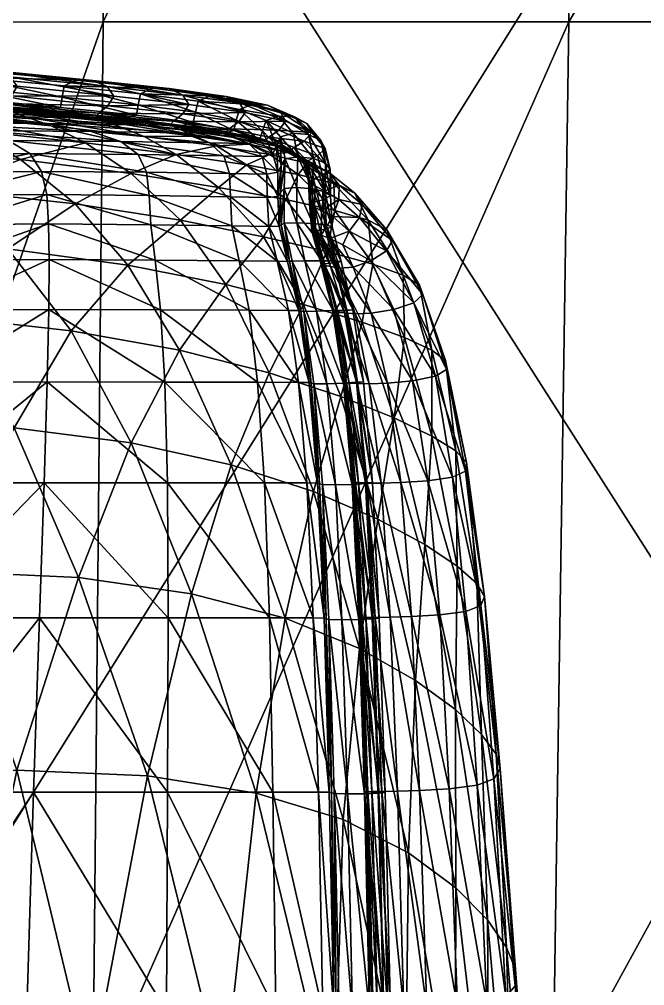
# Model space of a CAD drawing. Header units: centimetres. Extents: x -1057 to 1057, y -470 to 470.
# Drawn here: x -780.1 to -743.1, y 60.5 to 117.8 of the extents above; entities that cross this region are included whole.
import ezdxf

# ---------------------------------------------------------------- set-up
doc = ezdxf.new("R2010")
doc.units = ezdxf.units.CM
doc.layers.add('fabric', color=7, linetype='Continuous', true_color=0xe499b8)
doc.layers.add('wood', color=7, linetype='Continuous', true_color=0xe499b8)

msp = doc.modelspace()

# ---------------------------------------------------------------- meshes
at = {"layer": 'fabric', "color": 154, "true_color": 0x003f9e}
mesh = msp.add_polyface(dxfattribs=at)
corners = [(-868.678, 5.246, -363.356), (-821.645, 5.117, -363.577), (-820.725, -196.616, -363.27), (-867.752, -196.625, -137.747), (-820.725, -196.638, -137.558), (-820.74, 1.584, -137.477), (-827.105, 373.541, -365.015), (-824.376, 213.826, -364.333), (-871.399, 214.328, -364.023), (-820.74, 5.891, -137.477), (-819.302, 217.925, -138.621), (-866.33, 218.283, -138.689), (-818.265, 377.524, -139.548), (-865.271, 378.14, -139.536), (-818.026, 432.256, -140.04), (-689.951, -196.62, -363.333), (-690.869, 4.791, -363.607), (-517.304, -196.62, -363.333), (-518.221, 4.622, -363.46), (-344.658, -196.62, -363.333), (-517.311, 1.584, -137.413), (-689.96, 1.584, -137.413), (-689.951, -196.642, -137.495), (-344.662, 1.584, -137.413), (-517.304, -196.642, -137.495), (-693.604, 212.526, -364.264), (-520.957, 211.853, -363.677), (-696.342, 371.272, -364.795), (-523.699, 370.094, -363.744), (-345.573, 4.966, -363.149), (-348.31, 213.229, -362.434), (-688.529, 216.851, -138.426), (-515.882, 215.969, -137.84), (-514.857, 374.101, -138.154), (-687.5, 375.647, -139.205), (-689.96, 5.891, -137.413), (-517.311, 5.891, -137.413), (-697.242, 429.843, -362.812), (-524.611, 428.52, -361.366), (-524.643, 426.551, -362.649), (-697.276, 427.889, -364.011), (-352.011, 429.287, -360.668), (-697.271, 425.712, -364.691), (-524.634, 424.368, -363.421), (-828.018, 428.292, -365.098), (-828.01, 430.442, -364.618), (-351.056, 372.501, -361.633), (-351.996, 427.115, -361.193), (-687.278, 430.116, -139.514), (-514.64, 428.344, -138.245), (-514.821, 430.543, -138.502)]
mesh.append_faces([[corners[k] for k in face] for face in [(0, 1, 2), (3, 4, 5), (6, 7, 8), (7, 1, 0), (9, 10, 11), (10, 12, 13), (13, 12, 14), (15, 2, 1), (1, 16, 15), (17, 15, 16), (16, 18, 17), (19, 17, 18), (20, 21, 22), (4, 22, 21), (21, 5, 4), (23, 20, 24), (25, 26, 18), (18, 16, 25), (7, 25, 16), (16, 1, 7), (25, 7, 6), (6, 27, 25), (26, 25, 27), (27, 28, 26), (29, 18, 26), (30, 26, 28), (31, 32, 33), (33, 34, 31), (10, 31, 34), (34, 12, 10), (31, 10, 9), (9, 35, 31), (32, 31, 35), (35, 36, 32), (37, 38, 39), (39, 40, 37), (41, 39, 38), (42, 43, 28), (28, 27, 42), (44, 42, 27), (27, 6, 44), (42, 44, 45), (45, 40, 42), (43, 42, 40), (40, 39, 43), (46, 28, 43), (47, 43, 39), (48, 49, 50), (48, 14, 12), (12, 34, 48), (49, 48, 34), (34, 33, 49)]], dxfattribs={"vtx2": -1, "color": 154})
at = {"layer": 'fabric', "color": 172, "true_color": 0x0500bc}
mesh = msp.add_polyface(dxfattribs=at)
corners = [(-712.996, 175.942, 4.444), (-747.433, 175.942, 2.262), (-747.559, 117.622, 4.707), (-713.464, 117.622, 7.315), (-714.496, 53.777, 9.457), (-748.507, 53.777, 6.531), (-749.343, -13.115, 7.549), (-673.943, 53.777, 11.921), (-715.283, -13.114, 10.654), (-775.479, 175.942, 0.036), (-798.042, 175.93, -2.175), (-797.282, 117.607, -0.583), (-775.156, 117.622, 2.045), (-775.78, 53.777, 3.543), (-797.518, 53.757, 0.604), (-798.032, -13.139, 1.267), (-776.489, -13.115, 4.38), (-814.965, 117.561, -3.088), (-814.923, 53.697, -2.177), (-712.996, 175.942, -154.271), (-713.464, 117.623, -157.143), (-747.559, 117.622, -154.535), (-747.433, 175.942, -152.09), (-749.343, -13.115, -157.378), (-748.507, 53.777, -156.359), (-714.496, 53.777, -159.285), (-775.156, 117.623, -151.872), (-775.479, 175.942, -149.863), (-797.282, 117.607, -149.244), (-798.042, 175.93, -147.652), (-775.78, 53.777, -153.371), (-776.489, -13.115, -154.208), (-798.032, -13.139, -151.095), (-797.518, 53.757, -150.432), (-814.965, 117.561, -146.74), (-814.923, 53.698, -147.651)]
mesh.append_faces([[corners[k] for k in face] for face in [(0, 1, 2), (2, 3, 0), (4, 5, 6), (7, 4, 8), (5, 4, 3), (3, 2, 5), (9, 10, 11), (11, 12, 9), (1, 9, 12), (12, 2, 1), (13, 5, 2), (2, 12, 13), (14, 13, 12), (12, 11, 14), (13, 14, 15), (5, 13, 16), (17, 11, 10), (18, 14, 11), (19, 20, 21), (21, 22, 19), (23, 24, 25), (20, 25, 24), (24, 21, 20), (26, 27, 22), (22, 21, 26), (27, 26, 28), (28, 29, 27), (30, 26, 21), (21, 24, 30), (31, 30, 24), (32, 33, 30), (26, 30, 33), (33, 28, 26), (29, 28, 34), (35, 34, 28), (28, 33, 35)]], dxfattribs={"vtx2": -1, "color": 172})
at = {"layer": 'fabric', "color": 84, "true_color": 0x2c8e00}
mesh = msp.add_polyface(dxfattribs=at)
corners = [(-778.239, 111.474, 77.419), (-779.676, 111.98, 77.079), (-786.682, 112.611, 101.865), (-785.157, 112.136, 102.218), (-784.148, 112.906, 75.97), (-783.474, 113.1, 76.123), (-777.69, 112.56, 54.613), (-778.348, 112.367, 54.481), (-786.819, 112.94, 75.226), (-780.942, 112.403, 53.794), (-780.675, 114.364, 76.721), (-780.251, 113.809, 76.873), (-774.527, 113.224, 55.288), (-781.541, 114.726, 76.467), (-774.923, 113.785, 55.138), (-788.726, 115.324, 101.253), (-787.832, 114.974, 101.521), (-787.382, 114.422, 101.677), (-780.589, 113.235, 76.827), (-787.706, 113.842, 101.619), (-788.234, 113.382, 101.498), (-781.124, 112.784, 76.721), (-774.881, 112.658, 55.256), (-783.381, 113.709, 76.081), (-777.589, 113.169, 54.559), (-790.583, 114.282, 100.824), (-790.479, 114.946, 100.795), (-783.267, 114.37, 76.043), (-777.464, 113.826, 54.508), (-780.6, 112.305, 76.859), (-774.076, 111.376, 55.519), (-781.106, 112.496, 76.737), (-774.947, 111.724, 55.307), (-788.199, 113.095, 101.51), (-787.662, 112.916, 101.636), (-772.909, 111.517, 23.703), (-778.481, 111.599, 22.294), (-782.091, 112.03, 35.286), (-789.374, 112.082, 33.155), (-785.546, 111.652, 20.257), (-776.356, 111.948, 36.786), (-786.847, 112.482, 52.186), (-782.529, 114.718, 76.206), (-775.761, 114.158, 54.897), (-776.731, 114.164, 54.654), (-789.734, 115.304, 100.975), (-781.288, 112.596, 76.691), (-788.394, 113.192, 101.463), (-775.423, 111.927, 55.189), (-775.593, 112.032, 55.143)]
mesh.append_faces([[corners[k] for k in face] for face in [(0, 1, 2), (2, 3, 0), (4, 5, 6), (6, 7, 4), (8, 4, 7), (7, 9, 8), (10, 11, 12), (13, 10, 14), (10, 13, 15), (15, 16, 10), (11, 10, 16), (16, 17, 11), (18, 19, 20), (20, 21, 18), (22, 18, 21), (12, 11, 18), (19, 18, 11), (11, 17, 19), (23, 24, 6), (6, 5, 23), (25, 23, 5), (26, 27, 23), (24, 23, 27), (27, 28, 24), (29, 1, 30), (31, 29, 32), (29, 31, 33), (33, 34, 29), (1, 29, 34), (34, 2, 1), (35, 36, 37), (38, 37, 36), (36, 39, 38), (40, 37, 41), (41, 9, 40), (42, 13, 43), (43, 44, 42), (27, 42, 44), (44, 28, 27), (42, 27, 26), (13, 42, 45), (46, 21, 20), (20, 47, 46), (31, 46, 47), (47, 33, 31), (46, 31, 48), (21, 46, 49)]], dxfattribs={"vtx2": -1, "color": 84})
mesh = msp.add_polyface(dxfattribs=at)
corners = [(-773.835, 111.911, 37.423), (-773.189, 112.104, 37.536), (-769.818, 111.67, 24.387), (-770.456, 111.478, 24.298), (-776.356, 111.948, 36.786), (-772.909, 111.517, 23.703), (-780.942, 112.403, 53.794), (-778.348, 112.367, 54.481), (-777.69, 112.56, 54.613), (-771.256, 113.674, 37.748), (-770.445, 113.29, 37.982), (-767.078, 112.817, 24.7), (-775.761, 114.158, 54.897), (-774.923, 113.785, 55.138), (-770.075, 112.727, 38.135), (-774.527, 113.224, 55.288), (-780.675, 114.364, 76.721), (-781.541, 114.726, 76.467), (-781.124, 112.784, 76.721), (-775.424, 112.217, 55.167), (-774.881, 112.658, 55.256), (-780.589, 113.235, 76.827), (-770.445, 112.168, 38.122), (-770.996, 111.736, 38.052), (-767.123, 111.702, 24.903), (-773.079, 112.712, 37.463), (-769.692, 112.276, 24.277), (-777.589, 113.169, 54.559), (-777.464, 113.826, 54.508), (-772.94, 113.365, 37.395), (-769.535, 112.923, 24.167), (-774.076, 111.376, 55.519), (-774.947, 111.724, 55.307), (-780.6, 112.305, 76.859), (-775.423, 111.927, 55.189), (-781.106, 112.496, 76.737), (-782.091, 112.03, 35.286), (-772.21, 113.692, 37.521), (-767.864, 113.208, 24.465), (-768.804, 113.239, 24.259), (-776.731, 114.164, 54.654), (-771.171, 111.553, 38.037), (-775.593, 112.032, 55.143), (-771.011, 111.443, 38.083), (-781.288, 112.596, 76.691)]
mesh.append_faces([[corners[k] for k in face] for face in [(0, 1, 2), (2, 3, 0), (4, 0, 3), (3, 5, 4), (0, 4, 6), (6, 7, 0), (1, 0, 7), (7, 8, 1), (9, 10, 11), (10, 9, 12), (12, 13, 10), (14, 10, 13), (13, 15, 14), (15, 13, 16), (13, 12, 17), (18, 19, 20), (21, 20, 15), (22, 20, 19), (19, 23, 22), (24, 22, 23), (20, 22, 14), (14, 15, 20), (25, 26, 2), (2, 1, 25), (27, 25, 1), (1, 8, 27), (25, 27, 28), (28, 29, 25), (26, 25, 29), (29, 30, 26), (31, 32, 33), (32, 34, 35), (36, 4, 5), (37, 9, 38), (38, 39, 37), (29, 37, 39), (39, 30, 29), (37, 29, 28), (28, 40, 37), (9, 37, 40), (40, 12, 9), (41, 23, 19), (19, 42, 41), (43, 41, 42), (42, 34, 43), (34, 42, 44), (42, 19, 18)]], dxfattribs={"vtx2": -1, "color": 84})
mesh = msp.add_polyface(dxfattribs=at)
corners = [(-768.058, 111.009, 14.606), (-767.422, 111.198, 14.663), (-765.886, 110.603, 7.841), (-770.45, 111.047, 14.044), (-766.525, 110.423, 7.832), (-770.456, 111.478, 24.298), (-770.445, 113.29, 37.982), (-770.075, 112.727, 38.135), (-766.735, 112.253, 24.875), (-767.078, 112.817, 24.7), (-767.864, 113.208, 24.465), (-771.256, 113.674, 37.748), (-764.66, 112.301, 14.741), (-765.421, 112.694, 14.491), (-764.346, 111.742, 14.969), (-770.996, 111.736, 38.052), (-767.686, 111.28, 24.872), (-767.123, 111.702, 24.903), (-770.445, 112.168, 38.122), (-764.758, 111.202, 15.077), (-765.337, 110.79, 15.118), (-763.239, 110.566, 8.105), (-764.895, 110.302, 2.902), (-765.709, 111.174, 7.535), (-765.495, 111.776, 7.199), (-764.657, 110.822, 2.343), (-767.271, 111.798, 14.48), (-769.692, 112.276, 24.277), (-769.818, 111.67, 24.387), (-769.535, 112.923, 24.167), (-767.087, 112.435, 14.288), (-770.559, 111.228, 38.198), (-769.733, 110.859, 38.405), (-766.502, 110.376, 25.235), (-767.287, 110.763, 25.033), (-767.716, 110.987, 24.919), (-771.011, 111.443, 38.083), (-766.35, 112.736, 14.316), (-763.829, 111.988, 7.251), (-764.75, 112.046, 7.122), (-768.804, 113.239, 24.259), (-763.905, 111.027, 2.106), (-767.866, 111.1, 24.871), (-771.171, 111.553, 38.037), (-765.525, 110.614, 15.146), (-765.384, 110.499, 15.198)]
mesh.append_faces([[corners[k] for k in face] for face in [(0, 1, 2), (3, 0, 4), (1, 0, 5), (6, 7, 8), (8, 9, 6), (9, 10, 11), (12, 13, 10), (10, 9, 12), (14, 12, 9), (9, 8, 14), (15, 16, 17), (18, 17, 8), (8, 7, 18), (19, 17, 16), (16, 20, 19), (21, 19, 20), (17, 19, 14), (14, 8, 17), (22, 23, 24), (24, 25, 22), (26, 23, 2), (2, 1, 26), (27, 26, 1), (1, 28, 27), (26, 27, 29), (29, 30, 26), (23, 26, 30), (30, 24, 23), (31, 32, 33), (33, 34, 31), (34, 35, 36), (37, 13, 38), (38, 39, 37), (30, 37, 39), (39, 24, 30), (37, 30, 29), (29, 40, 37), (13, 37, 40), (40, 10, 13), (41, 25, 24), (24, 39, 41), (35, 42, 43), (42, 16, 15), (44, 20, 16), (16, 42, 44), (45, 44, 42), (42, 35, 45)]], dxfattribs={"vtx2": -1, "color": 84})
mesh = msp.add_polyface(dxfattribs=at)
corners = [(-763.077, 109.263, 15.814), (-765.28, 109.774, 25.547), (-763.596, 108.59, 26.028), (-761.745, 108.68, 9.006), (-762.828, 109.288, 8.709), (-764.235, 109.877, 15.509), (-764.66, 112.301, 14.741), (-764.346, 111.742, 14.969), (-762.802, 111.073, 7.858), (-763.09, 111.605, 7.535), (-765.421, 112.694, 14.491), (-763.829, 111.988, 7.251), (-762.269, 110.594, 2.511), (-762.001, 110.127, 2.986), (-761.709, 108.882, 0.028), (-761.977, 109.249, -0.605), (-762.993, 110.943, 2.169), (-762.703, 109.537, -1.013), (-765.337, 110.79, 15.118), (-763.836, 110.181, 8.27), (-763.239, 110.566, 8.105), (-764.758, 111.202, 15.077), (-762.457, 109.692, 3.448), (-763.07, 109.365, 3.803), (-762.17, 108.546, 0.704), (-764.979, 110.272, 15.311), (-763.524, 109.678, 8.517), (-763.901, 109.902, 8.405), (-765.384, 110.499, 15.198), (-762.811, 108.904, 4.134), (-763.154, 109.115, 4.023), (-762.176, 108.535, 4.317), (-764.371, 109.503, -0.623), (-763.617, 109.634, -1.017), (-763.687, 107.819, -2.53), (-762.753, 107.744, -2.553), (-763.905, 111.027, 2.106), (-764.657, 110.822, 2.343), (-764.75, 112.046, 7.122), (-764.031, 110.015, 8.346), (-763.271, 109.221, 3.953), (-762.99, 108.181, 1.466)]
mesh.append_faces([[corners[k] for k in face] for face in [(0, 1, 2), (0, 3, 4), (4, 5, 0), (1, 0, 5), (6, 7, 8), (8, 9, 6), (10, 6, 9), (9, 11, 10), (12, 13, 14), (14, 15, 12), (16, 12, 15), (15, 17, 16), (12, 16, 11), (11, 9, 12), (13, 12, 9), (9, 8, 13), (18, 19, 20), (21, 20, 8), (8, 7, 21), (22, 20, 19), (19, 23, 22), (24, 22, 23), (22, 24, 14), (14, 13, 22), (20, 22, 13), (13, 8, 20), (25, 5, 4), (4, 26, 25), (26, 27, 28), (29, 30, 27), (27, 26, 29), (31, 29, 26), (26, 4, 31), (32, 33, 34), (33, 17, 35), (36, 16, 17), (17, 33, 36), (37, 36, 33), (33, 32, 37), (16, 36, 38), (38, 11, 16), (39, 19, 18), (40, 23, 19), (19, 39, 40), (30, 40, 39), (39, 27, 30), (23, 40, 41)]], dxfattribs={"vtx2": -1, "color": 84})
mesh = msp.add_polyface(dxfattribs=at)
corners = [(-773.494, 108.636, 78.696), (-768.32, 107.818, 57.081), (-770.823, 109.76, 56.349), (-776.206, 110.466, 77.938), (-780.059, 109.462, 103.549), (-782.984, 111.188, 102.759), (-788.212, 110.202, 130.413), (-784.6, 107.688, 131.453), (-768.448, 110.283, 38.724), (-772.722, 110.834, 55.847), (-769.733, 110.859, 38.405), (-774.076, 111.376, 55.519), (-778.239, 111.474, 77.419), (-779.676, 111.98, 77.079), (-785.157, 112.136, 102.218), (-768.058, 111.009, 14.606), (-770.45, 111.047, 14.044), (-772.909, 111.517, 23.703), (-770.456, 111.478, 24.298), (-769.818, 111.67, 24.387), (-767.422, 111.198, 14.663), (-771.011, 111.443, 38.083), (-770.559, 111.228, 38.198), (-767.287, 110.763, 25.033), (-775.423, 111.927, 55.189), (-774.947, 111.724, 55.307), (-775.867, 111.131, 12.71), (-768.858, 110.462, 7.296), (-774.115, 110.546, 6.025), (-782.726, 111.184, 10.755), (-780.764, 110.598, 4.144), (-785.546, 111.652, 20.257), (-778.481, 111.599, 22.294), (-773.093, 109.764, 1.727), (-768.011, 109.682, 2.944), (-767.676, 108.636, 0.475), (-772.599, 108.718, -0.702), (-779.51, 109.817, -0.08), (-778.807, 108.77, -2.45), (-771.171, 111.553, 38.037), (-767.716, 110.987, 24.919), (-770.996, 111.736, 38.052), (-767.866, 111.1, 24.871), (-789.446, 111.131, 8.33), (-787.27, 110.546, 1.782), (-785.785, 109.764, -2.367), (-784.877, 108.718, -4.662)]
mesh.append_faces([[corners[k] for k in face] for face in [(0, 1, 2), (2, 3, 0), (4, 0, 3), (3, 5, 4), (6, 4, 5), (4, 6, 7), (8, 9, 2), (9, 8, 10), (10, 11, 9), (12, 3, 2), (2, 9, 12), (13, 12, 9), (9, 11, 13), (3, 12, 14), (14, 5, 3), (15, 16, 17), (17, 18, 15), (18, 19, 20), (21, 22, 23), (22, 21, 24), (24, 25, 22), (10, 22, 25), (25, 11, 10), (26, 16, 27), (27, 28, 26), (29, 26, 28), (28, 30, 29), (26, 29, 31), (31, 32, 26), (16, 26, 32), (32, 17, 16), (33, 34, 35), (35, 36, 33), (37, 33, 36), (36, 38, 37), (33, 37, 30), (30, 28, 33), (34, 33, 28), (28, 27, 34), (39, 21, 40), (41, 39, 42), (31, 29, 43), (29, 30, 44), (45, 44, 30), (30, 37, 45), (46, 45, 37), (37, 38, 46)]], dxfattribs={"vtx2": -1, "color": 84})
mesh = msp.add_polyface(dxfattribs=at)
corners = [(-770.823, 109.76, 56.349), (-766.664, 109.147, 39.214), (-768.448, 110.283, 38.724), (-765.28, 109.774, 25.547), (-763.596, 108.59, 26.028), (-766.502, 110.376, 25.235), (-769.733, 110.859, 38.405), (-764.235, 109.877, 15.509), (-764.339, 107.098, 39.931), (-768.32, 107.818, 57.081), (-765.659, 104.897, 57.967), (-765.886, 110.603, 7.841), (-766.525, 110.423, 7.832), (-768.058, 111.009, 14.606), (-768.858, 110.462, 7.296), (-770.45, 111.047, 14.044), (-765.442, 107.218, -0.127), (-764.812, 107.284, -0.292), (-764.733, 105.519, -0.591), (-767.62, 107.257, -0.623), (-765.35, 105.5, -0.405), (-767.676, 108.636, 0.475), (-765.461, 108.597, 0.976), (-764.818, 108.716, 0.853), (-765.741, 109.642, 3.459), (-765.098, 109.799, 3.401), (-768.011, 109.682, 2.944), (-764.645, 107.518, -1.113), (-764.613, 109.108, 0.16), (-764.371, 109.503, -0.623), (-764.437, 107.753, -2.042), (-764.607, 105.606, -1.484), (-764.895, 110.302, 2.902), (-765.709, 111.174, 7.535), (-764.657, 110.822, 2.343), (-765.384, 110.499, 15.198), (-764.979, 110.272, 15.311), (-763.524, 109.678, 8.517), (-767.716, 110.987, 24.919), (-767.287, 110.763, 25.033), (-772.433, 107.338, -1.782), (-767.529, 105.536, -0.906), (-765.525, 110.614, 15.146), (-763.901, 109.902, 8.405), (-764.031, 110.015, 8.346), (-765.337, 110.79, 15.118)]
mesh.append_faces([[corners[k] for k in face] for face in [(0, 1, 2), (3, 2, 1), (1, 4, 3), (2, 3, 5), (5, 6, 2), (7, 5, 3), (4, 1, 8), (9, 8, 1), (1, 0, 9), (8, 9, 10), (11, 12, 13), (12, 14, 15), (16, 17, 18), (19, 16, 20), (16, 19, 21), (21, 22, 16), (17, 16, 22), (22, 23, 17), (24, 25, 23), (23, 22, 24), (26, 24, 22), (22, 21, 26), (24, 26, 14), (14, 12, 24), (25, 24, 12), (12, 11, 25), (18, 17, 27), (28, 27, 17), (17, 23, 28), (27, 28, 29), (29, 30, 27), (31, 27, 30), (32, 28, 23), (23, 25, 32), (33, 32, 25), (25, 11, 33), (28, 32, 34), (34, 29, 28), (35, 36, 37), (36, 35, 38), (38, 39, 36), (7, 36, 39), (39, 5, 7), (40, 19, 41), (42, 35, 43), (43, 44, 42), (45, 42, 44)]], dxfattribs={"vtx2": -1, "color": 84})
mesh = msp.add_polyface(dxfattribs=at)
corners = [(-773.494, 108.636, 78.696), (-780.059, 109.462, 103.549), (-776.818, 106.842, 104.509), (-770.567, 105.873, 79.607), (-768.32, 107.818, 57.081), (-784.6, 107.688, 131.453), (-773.698, 103.21, 105.559), (-767.888, 102.062, 80.587), (-770.635, 98.188, 106.729), (-780.813, 104.188, 132.662), (-788.532, 104.917, 160.94), (-784.295, 100.126, 162.366), (-777.049, 99.317, 133.987), (-788.273, 93.963, 192.144), (-780.433, 93.583, 163.793), (-773.502, 92.689, 135.374), (-767.529, 105.536, -0.906), (-772.342, 105.609, -2.076), (-772.433, 107.338, -1.782), (-778.497, 107.389, -3.495), (-778.407, 105.655, -3.796), (-778.807, 108.77, -2.45), (-772.599, 108.718, -0.702), (-767.62, 107.257, -0.623), (-767.676, 108.636, 0.475), (-766.514, 100.548, -0.695), (-771.757, 100.573, -1.979), (-772.075, 103.516, -2.147), (-778.366, 103.548, -3.935), (-778.387, 100.589, -3.864), (-767.091, 103.466, -0.929), (-778.483, 96.297, -3.54), (-771.511, 96.291, -1.556), (-771.355, 90.325, -0.852), (-766.008, 96.28, -0.206), (-784.429, 107.338, -5.652), (-784.345, 105.609, -5.948), (-788.95, 105.536, -7.816), (-784.877, 108.718, -4.662), (-784.526, 103.516, -6.163), (-784.88, 100.573, -6.212), (-785.312, 96.291, -6.007), (-785.822, 90.325, -5.518)]
mesh.append_faces([[corners[k] for k in face] for face in [(0, 1, 2), (2, 3, 0), (4, 0, 3), (5, 2, 1), (6, 7, 3), (3, 2, 6), (7, 6, 8), (9, 6, 2), (2, 5, 9), (10, 9, 5), (9, 10, 11), (11, 12, 9), (6, 9, 12), (12, 8, 6), (13, 14, 11), (8, 12, 15), (14, 15, 12), (12, 11, 14), (16, 17, 18), (19, 18, 17), (17, 20, 19), (18, 19, 21), (21, 22, 18), (23, 18, 22), (22, 24, 23), (25, 26, 27), (28, 27, 26), (26, 29, 28), (27, 28, 20), (20, 17, 27), (30, 27, 17), (31, 32, 33), (32, 31, 29), (29, 26, 32), (34, 32, 26), (35, 36, 37), (35, 38, 21), (21, 19, 35), (36, 35, 19), (19, 20, 36), (39, 36, 20), (20, 28, 39), (40, 39, 28), (28, 29, 40), (41, 40, 29), (29, 31, 41), (42, 41, 31)]], dxfattribs={"vtx2": -1, "color": 84})
mesh = msp.add_polyface(dxfattribs=at)
corners = [(-763.596, 108.59, 26.028), (-761.488, 108.054, 16.285), (-763.077, 109.263, 15.814), (-761.745, 108.68, 9.006), (-760.255, 107.477, 9.461), (-762.22, 106.439, 0.683), (-762.049, 107.593, 1.814), (-761.188, 107.094, 2.073), (-761.183, 107.957, 4.601), (-759.807, 106.797, 5.034), (-759.975, 106.04, 2.46), (-762.176, 108.535, 4.317), (-762.828, 109.288, 8.709), (-764.339, 107.098, 39.931), (-761.424, 106.457, 26.734), (-759.451, 105.875, 16.976), (-761.994, 107.554, -2.085), (-761.692, 107.315, -1.341), (-761.596, 105.48, -1.734), (-762.753, 107.744, -2.553), (-761.936, 105.597, -2.546), (-762.703, 109.537, -1.013), (-761.977, 109.249, -0.605), (-761.709, 108.882, 0.028), (-763.07, 109.365, 3.803), (-762.787, 108.294, 1.243), (-762.17, 108.546, 0.704), (-762.132, 107.092, -0.532), (-762.738, 106.923, 0.117), (-762.637, 106.656, 0.551), (-762.857, 106.779, 0.463), (-762.89, 108.091, 1.544), (-762.596, 107.91, 1.649), (-762.811, 108.904, 4.134), (-763.154, 109.115, 4.023), (-763.687, 107.819, -2.53), (-762.733, 105.685, -3.056), (-764.437, 107.753, -2.042), (-763.69, 105.719, -3.028), (-764.371, 109.503, -0.623), (-763.617, 109.634, -1.017), (-762.935, 106.844, 0.383), (-762.99, 108.181, 1.466), (-763.271, 109.221, 3.953)]
mesh.append_faces([[corners[k] for k in face] for face in [(0, 1, 2), (3, 2, 1), (1, 4, 3), (5, 6, 7), (8, 3, 4), (4, 9, 8), (7, 8, 9), (9, 10, 7), (8, 7, 6), (6, 11, 8), (3, 8, 11), (11, 12, 3), (13, 14, 0), (4, 1, 15), (14, 15, 1), (1, 0, 14), (16, 17, 18), (19, 16, 20), (16, 19, 21), (21, 22, 16), (17, 16, 22), (22, 23, 17), (24, 25, 26), (27, 26, 25), (25, 28, 27), (18, 17, 27), (26, 27, 17), (17, 23, 26), (29, 30, 31), (31, 32, 29), (5, 29, 32), (32, 6, 5), (33, 11, 6), (6, 32, 33), (34, 33, 32), (32, 31, 34), (35, 19, 36), (37, 35, 38), (35, 37, 39), (19, 35, 40), (41, 28, 25), (25, 42, 41), (30, 41, 42), (42, 31, 30), (43, 34, 31), (31, 42, 43), (42, 25, 24)]], dxfattribs={"vtx2": -1, "color": 84})
mesh = msp.add_polyface(dxfattribs=at)
corners = [(-770.567, 105.873, 79.607), (-765.659, 104.897, 57.967), (-768.32, 107.818, 57.081), (-767.888, 102.062, 80.587), (-761.551, 106.092, 0.895), (-761.719, 104.793, 0.572), (-762.244, 104.983, 0.396), (-762.22, 106.439, 0.683), (-761.188, 107.094, 2.073), (-761.907, 104.031, 40.805), (-764.339, 107.098, 39.931), (-761.424, 106.457, 26.734), (-762.729, 105.165, 0.213), (-762.564, 105.1, 0.288), (-762.01, 103.198, 0.308), (-761.681, 103.138, 0.422), (-764.733, 105.519, -0.591), (-765.35, 105.5, -0.405), (-765.442, 107.218, -0.127), (-767.529, 105.536, -0.906), (-767.62, 107.257, -0.623), (-764.851, 103.442, -0.411), (-767.091, 103.466, -0.929), (-764.233, 103.437, -0.604), (-761.596, 105.48, -1.734), (-761.936, 105.597, -2.546), (-761.994, 107.554, -2.085), (-762.733, 105.685, -3.056), (-762.753, 107.744, -2.553), (-761.418, 103.467, -2.601), (-762.23, 103.478, -3.13), (-762.011, 105.355, -0.857), (-762.132, 107.092, -0.532), (-762.738, 106.923, 0.117), (-762.603, 105.253, -0.154), (-761.473, 103.357, -0.865), (-764.607, 105.606, -1.484), (-764.117, 103.443, -1.521), (-764.438, 105.695, -2.493), (-763.955, 103.456, -2.557), (-764.645, 107.518, -1.113), (-764.437, 107.753, -2.042), (-762.637, 106.656, 0.551), (-762.857, 106.779, 0.463), (-761.138, 103.037, 0.609), (-772.342, 105.609, -2.076), (-763.69, 105.719, -3.028), (-763.687, 107.819, -2.53), (-763.201, 103.471, -3.104), (-762.935, 106.844, 0.383), (-762.792, 105.203, 0.134), (-762.247, 103.253, 0.148), (-762.181, 103.232, 0.23)]
mesh.append_faces([[corners[k] for k in face] for face in [(0, 1, 2), (1, 0, 3), (4, 5, 6), (6, 7, 4), (8, 4, 7), (1, 9, 10), (11, 10, 9), (12, 13, 14), (13, 6, 15), (16, 17, 18), (17, 19, 20), (21, 22, 19), (19, 17, 21), (23, 21, 17), (17, 16, 23), (24, 25, 26), (25, 27, 28), (29, 30, 27), (27, 25, 29), (31, 32, 33), (33, 34, 31), (32, 31, 24), (35, 31, 34), (36, 37, 23), (23, 16, 36), (37, 36, 38), (38, 39, 37), (40, 36, 16), (41, 38, 36), (42, 7, 6), (6, 13, 42), (43, 42, 13), (13, 12, 43), (6, 5, 44), (45, 19, 22), (27, 46, 47), (46, 38, 41), (48, 39, 38), (38, 46, 48), (30, 48, 46), (46, 27, 30), (49, 43, 12), (12, 50, 49), (33, 49, 50), (50, 34, 33), (34, 50, 51), (50, 12, 52)]], dxfattribs={"vtx2": -1, "color": 84})
mesh = msp.add_polyface(dxfattribs=at)
corners = [(-761.551, 106.092, 0.895), (-761.188, 107.094, 2.073), (-759.975, 106.04, 2.46), (-760.589, 105.233, 1.199), (-761.719, 104.793, 0.572), (-760.962, 104.427, 0.873), (-759.292, 103.478, 1.608), (-760.352, 103.087, 0.971), (-758.375, 104.058, 3.008), (-756.751, 100.981, 3.702), (-757.942, 100.598, 2.159), (-759.274, 100.369, 1.384), (-758.021, 104.68, 5.661), (-759.807, 106.797, 5.034), (-758.342, 105.3, 10.129), (-760.255, 107.477, 9.461), (-756.412, 102.035, 10.957), (-756.222, 101.474, 6.441), (-761.907, 104.031, 40.805), (-759.188, 103.272, 27.6), (-761.424, 106.457, 26.734), (-759.805, 99.84, 41.764), (-759.451, 105.875, 16.976), (-757.378, 102.621, 17.83), (-757.311, 98.931, 28.562), (-762.01, 103.198, 0.308), (-761.681, 103.138, 0.422), (-760.865, 100.387, 0.73), (-761.258, 100.419, 0.595), (-761.464, 100.437, 0.503), (-762.181, 103.232, 0.23), (-761.418, 103.467, -2.601), (-761.065, 103.429, -1.764), (-760.358, 100.567, -1.487), (-760.712, 100.558, -2.327), (-762.23, 103.478, -3.13), (-761.53, 100.524, -2.861), (-761.936, 105.597, -2.546), (-761.596, 105.48, -1.734), (-760.767, 100.524, -0.591), (-761.473, 103.357, -0.865), (-762.06, 103.287, -0.147), (-761.356, 100.471, 0.124), (-762.011, 105.355, -0.857), (-761.138, 103.037, 0.609), (-760.226, 100.334, 0.951)]
mesh.append_faces([[corners[k] for k in face] for face in [(0, 1, 2), (2, 3, 0), (4, 0, 3), (3, 5, 4), (6, 7, 5), (5, 3, 6), (8, 6, 3), (3, 2, 8), (6, 8, 9), (9, 10, 6), (7, 6, 10), (10, 11, 7), (12, 8, 2), (2, 13, 12), (14, 12, 13), (13, 15, 14), (12, 14, 16), (16, 17, 12), (8, 12, 17), (17, 9, 8), (18, 19, 20), (19, 18, 21), (22, 14, 15), (22, 20, 19), (19, 23, 22), (14, 22, 23), (23, 16, 14), (23, 19, 24), (25, 26, 27), (27, 28, 25), (28, 29, 30), (31, 32, 33), (33, 34, 31), (35, 31, 34), (34, 36, 35), (32, 31, 37), (37, 38, 32), (39, 40, 41), (41, 42, 39), (40, 39, 33), (33, 32, 40), (43, 40, 32), (32, 38, 43), (7, 44, 4), (4, 5, 7), (44, 7, 11), (26, 44, 45)]], dxfattribs={"vtx2": -1, "color": 84})
mesh = msp.add_polyface(dxfattribs=at)
corners = [(-767.888, 102.062, 80.587), (-763.289, 100.89, 58.928), (-765.659, 104.897, 57.967), (-770.635, 98.188, 106.729), (-765.315, 96.833, 81.691), (-761.076, 95.434, 60.02), (-767.564, 91.395, 108.049), (-759.805, 99.84, 41.764), (-761.907, 104.031, 40.805), (-762.01, 103.198, 0.308), (-762.181, 103.232, 0.23), (-762.729, 105.165, 0.213), (-761.681, 103.138, 0.422), (-762.564, 105.1, 0.288), (-761.258, 100.419, 0.595), (-764.851, 103.442, -0.411), (-764.233, 103.437, -0.604), (-763.559, 100.522, -0.346), (-764.183, 100.536, -0.154), (-767.091, 103.466, -0.929), (-766.514, 100.548, -0.695), (-766.008, 96.28, -0.206), (-763.586, 96.276, 0.358), (-763.085, 90.321, 1.154), (-762.958, 96.26, 0.168), (-762.603, 105.253, -0.154), (-762.06, 103.287, -0.147), (-761.473, 103.357, -0.865), (-763.438, 100.492, -1.262), (-762.838, 96.217, -0.745), (-763.272, 100.471, -2.296), (-762.67, 96.181, -1.775), (-764.117, 103.443, -1.521), (-763.955, 103.456, -2.557), (-761.138, 103.037, 0.609), (-762.244, 104.983, 0.396), (-772.075, 103.516, -2.147), (-771.511, 96.291, -1.556), (-765.597, 90.322, 0.565), (-771.757, 100.573, -1.979), (-763.201, 103.471, -3.104), (-762.23, 103.478, -3.13), (-761.53, 100.524, -2.861), (-762.509, 100.489, -2.84), (-761.903, 96.187, -2.315), (-760.916, 96.22, -2.334), (-762.247, 103.253, 0.148), (-762.792, 105.203, 0.134), (-761.464, 100.437, 0.503), (-761.543, 100.448, 0.417), (-761.356, 100.471, 0.124)]
mesh.append_faces([[corners[k] for k in face] for face in [(0, 1, 2), (3, 4, 0), (1, 0, 4), (4, 5, 1), (4, 3, 6), (1, 7, 8), (8, 2, 1), (9, 10, 11), (12, 9, 13), (10, 9, 14), (15, 16, 17), (17, 18, 15), (19, 15, 18), (18, 20, 19), (21, 22, 23), (22, 21, 20), (20, 18, 22), (24, 22, 18), (18, 17, 24), (25, 26, 27), (28, 29, 24), (24, 17, 28), (29, 28, 30), (30, 31, 29), (32, 28, 17), (17, 16, 32), (28, 32, 33), (33, 30, 28), (34, 12, 35), (36, 19, 20), (37, 21, 38), (39, 20, 21), (40, 41, 42), (42, 43, 40), (33, 40, 43), (43, 30, 33), (44, 31, 30), (30, 43, 44), (45, 44, 43), (43, 42, 45), (46, 26, 25), (10, 46, 47), (46, 10, 48), (48, 49, 46), (26, 46, 49), (49, 50, 26)]], dxfattribs={"vtx2": -1, "color": 84})
mesh = msp.add_polyface(dxfattribs=at)
corners = [(-756.821, 96.369, 2.891), (-758.317, 96.223, 2.028), (-759.274, 100.369, 1.384), (-757.942, 100.598, 2.159), (-755.466, 96.639, 4.526), (-756.751, 100.981, 3.702), (-754.457, 90.668, 5.542), (-755.917, 90.449, 3.849), (-754.806, 97.043, 7.334), (-756.222, 101.474, 6.441), (-754.869, 97.563, 11.894), (-756.412, 102.035, 10.957), (-753.619, 91.534, 12.994), (-753.687, 91.024, 8.399), (-759.805, 99.84, 41.764), (-757.311, 98.931, 28.562), (-759.188, 103.272, 27.6), (-763.289, 100.89, 58.928), (-761.076, 95.434, 60.02), (-757.908, 94.172, 42.86), (-755.681, 93.085, 29.667), (-755.685, 98.183, 18.788), (-757.378, 102.621, 17.83), (-754.268, 92.214, 19.898), (-760.59, 96.229, 1.13), (-760.831, 96.237, 1.027), (-761.464, 100.437, 0.503), (-761.258, 100.419, 0.595), (-760.133, 96.215, 1.288), (-760.865, 100.387, 0.73), (-760.091, 96.267, -1.798), (-759.732, 96.298, -0.959), (-759.207, 90.316, -0.145), (-760.916, 96.22, -2.334), (-761.53, 100.524, -2.861), (-760.712, 100.558, -2.327), (-760.358, 100.567, -1.487), (-760.143, 96.283, -0.066), (-760.767, 100.524, -0.591), (-761.356, 100.471, 0.124), (-760.735, 96.253, 0.644), (-760.226, 100.334, 0.951), (-761.138, 103.037, 0.609), (-761.681, 103.138, 0.422), (-759.398, 96.192, 1.541), (-760.922, 96.242, 0.937), (-761.543, 100.448, 0.417)]
mesh.append_faces([[corners[k] for k in face] for face in [(0, 1, 2), (2, 3, 0), (4, 0, 3), (3, 5, 4), (0, 4, 6), (1, 0, 7), (8, 4, 5), (5, 9, 8), (10, 8, 9), (9, 11, 10), (8, 10, 12), (4, 8, 13), (14, 15, 16), (14, 17, 18), (18, 19, 14), (15, 14, 19), (19, 20, 15), (21, 10, 11), (11, 22, 21), (15, 21, 22), (21, 15, 20), (20, 23, 21), (10, 21, 23), (24, 25, 26), (26, 27, 24), (28, 24, 27), (27, 29, 28), (30, 31, 32), (30, 33, 34), (34, 35, 30), (31, 30, 35), (35, 36, 31), (37, 38, 39), (39, 40, 37), (32, 31, 37), (38, 37, 31), (31, 36, 38), (2, 41, 42), (41, 29, 43), (44, 28, 29), (29, 41, 44), (1, 44, 41), (41, 2, 1), (45, 40, 39), (39, 46, 45), (25, 45, 46), (46, 26, 25)]], dxfattribs={"vtx2": -1, "color": 84})
mesh = msp.add_polyface(dxfattribs=at)
corners = [(-788.273, 93.963, 192.144), (-795.717, 93.952, 216.776), (-792.26, 84.957, 218.883), (-784.405, 85.083, 193.628), (-780.433, 93.583, 163.793), (-776.621, 84.72, 165.316), (-773.502, 92.689, 135.374), (-769.931, 83.75, 136.897), (-767.564, 91.395, 108.049), (-770.635, 98.188, 106.729), (-771.355, 90.325, -0.852), (-778.663, 90.326, -2.935), (-778.483, 96.297, -3.54), (-771.308, 82.33, 0.159), (-799.158, 84.463, 238.134), (-796.687, 90.311, -9.879), (-795.78, 96.229, -10.221), (-795.525, 96.237, -10.164), (-796.4, 90.313, -9.812), (-797.206, 90.309, -10.035), (-796.242, 96.215, -10.36), (-792.889, 96.276, -9.094), (-793.734, 90.321, -8.732), (-794.154, 90.307, -9.258), (-793.305, 96.26, -9.62), (-790.585, 96.28, -8.134), (-791.342, 90.322, -7.739), (-795.074, 82.32, -8.566), (-794.646, 82.334, -8.04), (-792.168, 82.333, -7.017), (-794.605, 96.267, -12.931), (-795.477, 90.278, -12.564), (-796.231, 90.316, -12.087), (-793.635, 96.22, -12.888), (-794.5, 90.235, -12.516), (-797.184, 82.315, -11.393), (-796.428, 82.274, -11.865), (-796.373, 90.323, -11.112), (-795.501, 96.283, -11.471), (-795.397, 96.253, -10.536), (-796.263, 90.316, -10.179), (-793.342, 90.223, -11.021), (-793.76, 90.263, -10.078), (-794.684, 82.279, -9.381), (-792.91, 96.217, -10.445), (-792.49, 96.18, -11.393), (-785.312, 96.291, -6.007), (-785.822, 90.325, -5.518), (-786.409, 82.33, -4.712), (-792.83, 96.187, -12.291), (-793.689, 90.215, -11.918), (-795.444, 82.234, -11.814), (-794.624, 82.222, -11.214), (-796.266, 90.313, -9.829), (-795.401, 96.242, -10.185)]
mesh.append_faces([[corners[k] for k in face] for face in [(0, 1, 2), (2, 3, 0), (4, 0, 3), (3, 5, 4), (6, 4, 5), (5, 7, 6), (6, 8, 9), (10, 11, 12), (11, 10, 13), (14, 2, 1), (15, 16, 17), (17, 18, 15), (19, 20, 16), (21, 22, 23), (23, 24, 21), (25, 26, 22), (27, 23, 22), (28, 22, 26), (26, 29, 28), (30, 31, 32), (31, 30, 33), (33, 34, 31), (35, 32, 31), (36, 31, 34), (32, 37, 38), (39, 38, 37), (37, 40, 39), (41, 42, 43), (42, 23, 27), (44, 24, 23), (23, 42, 44), (45, 44, 42), (42, 41, 45), (46, 47, 26), (12, 11, 47), (29, 26, 47), (48, 47, 11), (49, 50, 34), (34, 33, 49), (50, 49, 45), (45, 41, 50), (51, 34, 50), (52, 50, 41), (53, 54, 39), (39, 40, 53), (54, 53, 18), (18, 17, 54)]], dxfattribs={"vtx2": -1, "color": 84})
mesh = msp.add_polyface(dxfattribs=at)
corners = [(-756.094, 86.671, 44.144), (-758.888, 88.166, 61.296), (-756.644, 78.622, 62.771), (-754.183, 85.385, 30.967), (-755.681, 93.085, 29.667), (-757.908, 94.172, 42.86), (-761.076, 95.434, 60.02), (-753.021, 84.366, 21.21), (-752.566, 83.594, 14.308), (-753.619, 91.534, 12.994), (-754.268, 92.214, 19.898), (-755.217, 82.5, 5.08), (-756.897, 82.403, 4.127), (-757.514, 90.338, 2.933), (-755.917, 90.449, 3.849), (-753.661, 82.701, 6.81), (-754.457, 90.668, 5.542), (-752.779, 83.053, 9.697), (-753.687, 91.024, 8.399), (-756.821, 96.369, 2.891), (-758.317, 96.223, 2.028), (-754.806, 97.043, 7.334), (-755.466, 96.639, 4.526), (-754.869, 97.563, 11.894), (-760.59, 96.229, 1.13), (-760.133, 96.215, 1.288), (-759.514, 90.309, 2.123), (-760.026, 90.311, 1.947), (-758.154, 82.364, 3.57), (-759.036, 82.354, 3.267), (-758.695, 90.304, 2.405), (-759.207, 90.316, -0.145), (-759.571, 90.278, -0.982), (-760.091, 96.267, -1.798), (-759.165, 82.274, 0.155), (-760.005, 82.234, -0.383), (-760.403, 90.235, -1.518), (-758.797, 82.315, 0.99), (-760.143, 96.283, -0.066), (-759.618, 90.323, 0.743), (-759.209, 82.334, 1.872), (-760.213, 90.316, 1.449), (-759.807, 82.34, 2.571), (-759.398, 96.192, 1.541), (-759.589, 82.348, 3.077), (-759.886, 82.345, 2.955), (-760.3, 90.313, 1.833), (-759.996, 82.343, 2.859)]
mesh.append_faces([[corners[k] for k in face] for face in [(0, 1, 2), (0, 3, 4), (4, 5, 0), (1, 0, 5), (5, 6, 1), (7, 8, 9), (9, 10, 7), (3, 7, 10), (10, 4, 3), (11, 12, 13), (13, 14, 11), (15, 11, 14), (14, 16, 15), (17, 15, 16), (16, 18, 17), (8, 17, 18), (18, 9, 8), (16, 14, 19), (14, 13, 20), (9, 18, 21), (18, 16, 22), (10, 9, 23), (24, 25, 26), (26, 27, 24), (28, 29, 26), (26, 30, 28), (12, 28, 30), (30, 13, 12), (31, 32, 33), (34, 35, 36), (36, 32, 34), (37, 34, 32), (32, 31, 37), (38, 39, 31), (40, 39, 41), (41, 42, 40), (39, 40, 37), (37, 31, 39), (43, 20, 13), (13, 30, 43), (25, 43, 30), (30, 26, 25), (44, 45, 46), (46, 27, 44), (29, 44, 27), (27, 26, 29), (47, 42, 41)]], dxfattribs={"vtx2": -1, "color": 84})
mesh = msp.add_polyface(dxfattribs=at)
corners = [(-762.702, 89.814, 82.977), (-767.564, 91.395, 108.049), (-764.371, 82.303, 109.551), (-759.975, 80.507, 84.461), (-758.888, 88.166, 61.296), (-761.076, 95.434, 60.02), (-765.315, 96.833, 81.691), (-773.502, 92.689, 135.374), (-769.931, 83.75, 136.897), (-760.831, 96.237, 1.027), (-760.59, 96.229, 1.13), (-760.026, 90.311, 1.947), (-760.3, 90.313, 1.833), (-763.586, 96.276, 0.358), (-762.958, 96.26, 0.168), (-762.453, 90.307, 0.967), (-763.085, 90.321, 1.154), (-765.597, 90.322, 0.565), (-766.008, 96.28, -0.206), (-762.708, 82.334, 2.262), (-765.307, 82.333, 1.647), (-762.069, 82.32, 2.08), (-760.916, 96.22, -2.334), (-760.091, 96.267, -1.798), (-759.571, 90.278, -0.982), (-760.403, 90.235, -1.518), (-759.618, 90.323, 0.743), (-760.143, 96.283, -0.066), (-760.735, 96.253, 0.644), (-760.213, 90.316, 1.449), (-762.334, 90.264, 0.059), (-761.949, 82.279, 1.178), (-762.168, 90.223, -0.966), (-761.783, 82.237, 0.159), (-762.838, 96.217, -0.745), (-762.67, 96.181, -1.775), (-771.355, 90.325, -0.852), (-771.511, 96.291, -1.556), (-771.308, 82.33, 0.159), (-761.903, 96.187, -2.315), (-761.397, 90.215, -1.502), (-761.006, 82.222, -0.371), (-760.005, 82.234, -0.383), (-760.922, 96.242, 0.937), (-760.401, 90.313, 1.739), (-759.996, 82.343, 2.859), (-759.886, 82.345, 2.955)]
mesh.append_faces([[corners[k] for k in face] for face in [(0, 1, 2), (2, 3, 0), (4, 0, 3), (0, 4, 5), (5, 6, 0), (1, 0, 6), (1, 7, 8), (8, 2, 1), (9, 10, 11), (11, 12, 9), (13, 14, 15), (15, 16, 13), (16, 17, 18), (19, 20, 17), (17, 16, 19), (21, 19, 16), (16, 15, 21), (22, 23, 24), (24, 25, 22), (26, 27, 28), (28, 29, 26), (30, 31, 21), (21, 15, 30), (31, 30, 32), (32, 33, 31), (34, 30, 15), (15, 14, 34), (30, 34, 35), (35, 32, 30), (17, 36, 37), (20, 38, 36), (36, 17, 20), (39, 22, 25), (25, 40, 39), (35, 39, 40), (40, 32, 35), (41, 33, 32), (32, 40, 41), (42, 41, 40), (40, 25, 42), (43, 9, 12), (12, 44, 43), (28, 43, 44), (44, 29, 28), (29, 44, 45), (46, 45, 44), (44, 12, 46)]], dxfattribs={"vtx2": -1, "color": 84})
mesh = msp.add_polyface(dxfattribs=at)
corners = [(-784.031, 54.874, 221.801), (-789.219, 73.004, 222.524), (-799.273, 72.098, 247.887), (-799.158, 84.463, 238.134), (-792.26, 84.957, 218.883), (-780.272, 73.309, 195.286), (-772.53, 72.971, 167.033), (-775.905, 55.124, 196.9), (-776.621, 84.72, 165.316), (-784.405, 85.083, 193.628), (-769.931, 83.75, 136.897), (-779.281, 71.998, -0.853), (-771.337, 72.002, 1.428), (-771.413, 59.035, 2.906), (-778.934, 82.328, -2.021), (-771.308, 82.33, 0.159), (-778.663, 90.326, -2.935), (-797.173, 59.034, -6.454), (-796.076, 71.998, -7.609), (-795.638, 72.01, -7.083), (-796.722, 59.045, -5.927), (-793.071, 72.007, -6.032), (-794.646, 82.334, -8.04), (-795.074, 82.32, -8.566), (-793.734, 90.321, -8.732), (-792.168, 82.333, -7.017), (-795.477, 90.278, -12.564), (-796.428, 82.274, -11.865), (-797.184, 82.315, -11.393), (-794.5, 90.235, -12.516), (-795.444, 82.234, -11.814), (-797.468, 71.946, -10.9), (-795.284, 71.919, -9.354), (-795.693, 71.959, -8.421), (-796.797, 59, -7.262), (-794.684, 82.279, -9.381), (-794.27, 82.237, -10.319), (-793.342, 90.223, -11.021), (-793.76, 90.263, -10.078), (-794.061, 59.042, -4.847), (-787.072, 72.002, -3.647), (-787.81, 59.035, -2.383), (-786.409, 82.33, -4.712), (-785.822, 90.325, -5.518), (-796.768, 58.947, -9.081), (-795.646, 71.902, -10.247), (-794.624, 82.222, -11.214), (-796.476, 71.91, -10.846), (-793.689, 90.215, -11.918)]
mesh.append_faces([[corners[k] for k in face] for face in [(0, 1, 2), (3, 2, 1), (1, 4, 3), (5, 1, 0), (6, 5, 7), (5, 6, 8), (8, 9, 5), (1, 5, 9), (9, 4, 1), (10, 8, 6), (11, 12, 13), (14, 15, 12), (12, 11, 14), (15, 14, 16), (17, 18, 19), (20, 19, 21), (22, 19, 18), (18, 23, 22), (24, 22, 23), (19, 22, 25), (25, 21, 19), (26, 27, 28), (29, 30, 27), (31, 27, 30), (32, 33, 34), (33, 18, 17), (35, 23, 18), (18, 33, 35), (36, 35, 33), (33, 32, 36), (35, 36, 37), (23, 35, 38), (39, 21, 40), (41, 40, 11), (42, 40, 21), (21, 25, 42), (43, 42, 25), (16, 14, 42), (40, 42, 14), (14, 11, 40), (44, 45, 32), (46, 45, 47), (47, 30, 46), (48, 46, 30), (37, 36, 46), (45, 46, 36), (36, 32, 45)]], dxfattribs={"vtx2": -1, "color": 84})
mesh = msp.add_polyface(dxfattribs=at)
corners = [(-756.644, 78.622, 62.771), (-759.975, 80.507, 84.461), (-757.059, 68.415, 86.163), (-764.371, 82.303, 109.551), (-760.942, 70.38, 111.269), (-758.888, 88.166, 61.296), (-769.931, 83.75, 136.897), (-766.092, 71.947, 138.627), (-772.53, 72.971, 167.033), (-754.281, 76.905, 45.626), (-756.094, 86.671, 44.144), (-754.183, 85.385, 30.967), (-752.737, 75.427, 32.463), (-753.021, 84.366, 21.21), (-751.865, 74.259, 22.719), (-752.566, 83.594, 14.308), (-751.631, 73.385, 15.824), (-755.217, 82.5, 5.08), (-753.661, 82.701, 6.81), (-753.006, 72.417, 8.304), (-754.652, 72.212, 6.55), (-756.897, 82.403, 4.127), (-756.404, 72.116, 5.571), (-752.779, 83.053, 9.697), (-752.005, 72.79, 11.207), (-758.154, 82.364, 3.57), (-757.72, 72.069, 4.993), (-759.036, 82.354, 3.267), (-758.647, 72.051, 4.675), (-762.708, 82.334, 2.262), (-762.069, 82.32, 2.08), (-761.76, 71.998, 3.46), (-762.407, 72.01, 3.636), (-765.307, 82.333, 1.647), (-765.095, 72.007, 2.992), (-759.165, 82.274, 0.155), (-758.797, 82.315, 0.99), (-758.456, 71.988, 2.396), (-760.005, 82.234, -0.383), (-758.83, 71.946, 1.563), (-758.869, 72.011, 3.271), (-759.209, 82.334, 1.872), (-759.807, 82.34, 2.571), (-759.47, 72.023, 3.964), (-761.949, 82.279, 1.178), (-761.637, 71.959, 2.564), (-761.783, 82.237, 0.159), (-759.589, 82.348, 3.077), (-759.231, 72.039, 4.474), (-759.886, 82.345, 2.955), (-759.544, 72.032, 4.346), (-771.308, 82.33, 0.159), (-771.337, 72.002, 1.428), (-761.006, 82.222, -0.371), (-759.677, 71.91, 1.024), (-760.686, 71.902, 1.03), (-759.996, 82.343, 2.859), (-759.659, 72.028, 4.249)]
mesh.append_faces([[corners[k] for k in face] for face in [(0, 1, 2), (1, 3, 4), (1, 0, 5), (3, 6, 7), (8, 7, 6), (0, 9, 10), (11, 10, 9), (9, 12, 11), (13, 11, 12), (12, 14, 13), (15, 13, 14), (14, 16, 15), (17, 18, 19), (19, 20, 17), (21, 17, 20), (20, 22, 21), (23, 15, 16), (16, 24, 23), (18, 23, 24), (24, 19, 18), (25, 21, 22), (22, 26, 25), (27, 25, 26), (26, 28, 27), (29, 30, 31), (31, 32, 29), (33, 29, 32), (32, 34, 33), (35, 36, 37), (38, 35, 39), (40, 41, 42), (42, 43, 40), (37, 36, 41), (31, 30, 44), (45, 44, 46), (47, 27, 28), (28, 48, 47), (49, 47, 48), (48, 50, 49), (51, 33, 34), (34, 52, 51), (53, 38, 54), (46, 53, 55), (56, 49, 50), (50, 57, 56), (42, 56, 57), (57, 43, 42)]], dxfattribs={"vtx2": -1, "color": 84})
mesh = msp.add_polyface(dxfattribs=at)
corners = [(-757.059, 68.415, 86.163), (-760.942, 70.38, 111.269), (-757.252, 53.44, 112.835), (-754.267, 66.339, 64.462), (-756.644, 78.622, 62.771), (-759.975, 80.507, 84.461), (-766.092, 71.947, 138.627), (-772.53, 72.971, 167.033), (-768.006, 54.599, 168.58), (-761.473, 52.914, 139.271), (-764.371, 82.303, 109.551), (-752.389, 64.442, 47.316), (-751.261, 62.805, 34.159), (-752.737, 75.427, 32.463), (-754.281, 76.905, 45.626), (-750.717, 61.513, 24.422), (-750.735, 60.549, 17.53), (-751.631, 73.385, 15.824), (-751.865, 74.259, 22.719), (-754.153, 59.273, 8.224), (-755.97, 59.171, 7.225), (-756.404, 72.116, 5.571), (-754.652, 72.212, 6.55), (-752.416, 59.493, 9.996), (-753.006, 72.417, 8.304), (-751.288, 59.897, 12.91), (-752.005, 72.79, 11.207), (-758.647, 72.051, 4.675), (-757.72, 72.069, 4.993), (-757.335, 59.119, 6.631), (-765.095, 72.007, 2.992), (-762.407, 72.01, 3.636), (-762.139, 59.045, 5.228), (-761.76, 71.998, 3.46), (-761.481, 59.034, 5.059), (-759.677, 71.91, 1.024), (-758.83, 71.946, 1.563), (-758.518, 58.986, 3.196), (-758.456, 71.988, 2.396), (-758.14, 59.025, 4.027), (-759.165, 82.274, 0.155), (-760.005, 82.234, -0.383), (-759.209, 82.334, 1.872), (-758.869, 72.011, 3.271), (-758.554, 59.049, 4.895), (-759.47, 72.023, 3.964), (-761.637, 71.959, 2.564), (-761.353, 59, 4.17), (-761.469, 71.919, 1.552), (-761.949, 82.279, 1.178), (-761.783, 82.237, 0.159), (-759.544, 72.032, 4.346), (-759.231, 72.039, 4.474), (-758.903, 59.081, 6.092), (-758.297, 59.096, 6.301), (-771.337, 72.002, 1.428), (-764.919, 59.042, 4.553), (-760.686, 71.902, 1.03), (-760.392, 58.947, 2.652), (-759.374, 58.954, 2.653), (-761.006, 82.222, -0.371), (-759.659, 72.028, 4.249), (-759.348, 59.068, 5.862), (-759.228, 59.073, 5.96)]
mesh.append_faces([[corners[k] for k in face] for face in [(0, 1, 2), (0, 3, 4), (1, 0, 5), (6, 7, 8), (1, 6, 9), (6, 1, 10), (11, 12, 13), (13, 14, 11), (3, 11, 14), (14, 4, 3), (15, 16, 17), (17, 18, 15), (12, 15, 18), (18, 13, 12), (19, 20, 21), (21, 22, 19), (23, 19, 22), (22, 24, 23), (25, 23, 24), (24, 26, 25), (16, 25, 26), (26, 17, 16), (27, 28, 29), (20, 29, 28), (28, 21, 20), (30, 31, 32), (31, 33, 34), (35, 36, 37), (36, 38, 39), (38, 36, 40), (36, 35, 41), (42, 43, 38), (44, 43, 45), (39, 38, 43), (34, 33, 46), (47, 46, 48), (49, 46, 33), (50, 48, 46), (51, 52, 53), (52, 27, 54), (55, 30, 56), (48, 57, 58), (57, 35, 59), (35, 57, 60), (57, 48, 50), (45, 61, 62), (61, 51, 63)]], dxfattribs={"vtx2": -1, "color": 84})
mesh = msp.add_polyface(dxfattribs=at)
corners = [(-791.24, 54.235, 240.853), (-799.273, 72.098, 247.887), (-798.85, 53.282, 258.56), (-793.6, 45.476, 250.494), (-784.031, 54.874, 221.801), (-775.905, 55.124, 196.9), (-780.272, 73.309, 195.286), (-768.006, 54.599, 168.58), (-772.53, 72.971, 167.033), (-780.119, 43.099, 1.97), (-771.495, 43.104, 4.472), (-771.543, 23.88, 6.002), (-764.737, 43.111, 6.206), (-764.503, 23.887, 7.829), (-771.413, 59.035, 2.906), (-764.919, 59.042, 4.553), (-779.688, 59.031, 0.518), (-779.281, 71.998, -0.853), (-771.337, 72.002, 1.428), (-779.378, 26.793, 221.865), (-785.497, 26.296, 238.777), (-762.895, 25.866, 169.593), (-771.339, 27.009, 198.253), (-795.801, 25.155, 262.826), (-799.047, 23.891, -3.53), (-797.868, 43.114, -4.7), (-795.108, 43.111, -3.59), (-796.722, 59.045, -5.927), (-798.334, 43.107, -5.228), (-797.173, 59.034, -6.454), (-795.638, 72.01, -7.083), (-793.071, 72.007, -6.032), (-794.061, 59.042, -4.847), (-797.468, 71.946, -10.9), (-798.609, 58.986, -9.736), (-799.371, 59.025, -9.272), (-796.476, 71.91, -10.846), (-797.609, 58.953, -9.68), (-796.797, 59, -7.262), (-797.967, 43.083, -6.036), (-796.395, 58.964, -8.191), (-797.573, 43.055, -6.962), (-795.284, 71.919, -9.354), (-795.693, 71.959, -8.421), (-796.18, 23.888, -2.389), (-788.59, 43.104, -1.042), (-789.38, 23.88, 0.249), (-787.81, 59.035, -2.383), (-787.072, 72.002, -3.647), (-796.768, 58.947, -9.081), (-797.961, 43.035, -7.849), (-798.815, 43.032, -8.445), (-795.646, 71.902, -10.247)]
mesh.append_faces([[corners[k] for k in face] for face in [(0, 1, 2), (2, 3, 0), (1, 0, 4), (4, 5, 6), (5, 7, 8), (9, 10, 11), (10, 12, 13), (14, 15, 12), (12, 10, 14), (16, 14, 10), (10, 9, 16), (14, 16, 17), (15, 14, 18), (19, 4, 0), (20, 0, 3), (21, 7, 5), (22, 5, 4), (3, 2, 23), (24, 25, 26), (27, 25, 28), (28, 29, 27), (30, 27, 29), (31, 32, 27), (25, 27, 32), (32, 26, 25), (33, 34, 35), (36, 37, 34), (38, 29, 28), (28, 39, 38), (40, 38, 39), (39, 41, 40), (38, 40, 42), (29, 38, 43), (44, 26, 45), (46, 45, 9), (47, 45, 26), (26, 32, 47), (48, 47, 32), (17, 16, 47), (45, 47, 16), (16, 9, 45), (49, 50, 51), (51, 37, 49), (52, 49, 37), (42, 40, 49), (50, 49, 40), (40, 41, 50)]], dxfattribs={"vtx2": -1, "color": 84})
mesh = msp.add_polyface(dxfattribs=at)
corners = [(-757.252, 53.44, 112.835), (-754.309, 52, 87.974), (-757.059, 68.415, 86.163), (-754.267, 66.339, 64.462), (-752.286, 49.42, 66.047), (-768.006, 54.599, 168.58), (-761.473, 52.914, 139.271), (-766.092, 71.947, 138.627), (-760.942, 70.38, 111.269), (-752.389, 64.442, 47.316), (-750.827, 46.528, 48.412), (-751.261, 62.805, 34.159), (-749.83, 46.543, 35.785), (-750.717, 61.513, 24.422), (-749.541, 45.891, 26.214), (-750.735, 60.549, 17.53), (-754.153, 59.273, 8.224), (-752.416, 59.493, 9.996), (-751.825, 43.631, 11.773), (-755.97, 59.171, 7.225), (-753.654, 43.354, 9.987), (-751.288, 59.897, 12.91), (-749.831, 44.974, 19.311), (-750.571, 44.196, 14.689), (-757.335, 59.119, 6.631), (-755.534, 43.247, 8.971), (-758.297, 59.096, 6.301), (-756.943, 43.192, 8.363), (-758.647, 72.051, 4.675), (-762.139, 59.045, 5.228), (-761.481, 59.034, 5.059), (-761.187, 43.107, 6.754), (-764.919, 59.042, 4.553), (-761.857, 43.114, 6.916), (-765.095, 72.007, 2.992), (-762.407, 72.01, 3.636), (-758.518, 58.986, 3.196), (-758.14, 59.025, 4.027), (-757.806, 43.086, 5.757), (-759.374, 58.954, 2.653), (-758.186, 43.054, 4.928), (-759.677, 71.91, 1.024), (-758.83, 71.946, 1.563), (-759.47, 72.023, 3.964), (-759.158, 59.062, 5.579), (-758.554, 59.049, 4.895), (-758.222, 43.112, 6.616), (-758.869, 72.011, 3.271), (-761.353, 59, 4.17), (-761.637, 71.959, 2.564), (-761.469, 71.919, 1.552), (-761.182, 58.964, 3.167), (-761.052, 43.083, 5.871), (-758.903, 59.081, 6.092), (-757.934, 43.168, 8.022), (-759.228, 59.073, 5.96), (-758.559, 43.152, 7.806), (-759.544, 72.032, 4.346), (-759.231, 72.039, 4.474), (-760.392, 58.947, 2.652), (-759.048, 43.032, 4.382), (-760.075, 43.035, 4.371), (-760.686, 71.902, 1.03), (-759.348, 59.068, 5.862), (-759.659, 72.028, 4.249), (-758.895, 43.143, 7.67), (-759.019, 43.139, 7.571)]
mesh.append_faces([[corners[k] for k in face] for face in [(0, 1, 2), (3, 2, 1), (1, 4, 3), (5, 6, 7), (6, 0, 8), (9, 3, 4), (4, 10, 9), (11, 9, 10), (10, 12, 11), (13, 11, 12), (12, 14, 13), (15, 13, 14), (16, 17, 18), (19, 16, 20), (21, 15, 22), (17, 21, 23), (24, 19, 25), (26, 24, 27), (24, 26, 28), (29, 30, 31), (32, 29, 33), (29, 32, 34), (30, 29, 35), (36, 37, 38), (39, 36, 40), (36, 39, 41), (37, 36, 42), (43, 44, 45), (46, 45, 44), (38, 37, 45), (47, 45, 37), (31, 30, 48), (49, 48, 30), (50, 51, 48), (52, 48, 51), (53, 26, 54), (55, 53, 56), (53, 55, 57), (26, 53, 58), (59, 39, 60), (51, 59, 61), (59, 51, 50), (39, 59, 62), (63, 44, 43), (55, 63, 64), (63, 55, 65), (44, 63, 66)]], dxfattribs={"vtx2": -1, "color": 84})
at = {"layer": 'wood', "color": 34, "true_color": 0xb1581b}
mesh = msp.add_polyface(dxfattribs=at)
corners = [(-1024.162, -343.313, -397.926), (-925.057, -343.313, -397.926), (-1024.162, -343.313, -351.781), (-901.631, -343.313, -351.781), (-1024.162, -389.718, -397.926), (-925.057, -389.718, -397.926), (-1024.162, -389.718, -351.781), (-901.631, -389.718, -351.781), (1020.658, -343.313, -397.926), (1020.658, -343.313, -351.781), (898.127, -343.313, -351.781), (921.553, -343.313, -397.926), (1020.658, -389.718, -397.926), (921.553, -389.718, -397.926), (898.127, -389.718, -351.781), (1020.658, -389.718, -351.781), (-1024.162, 392.631, -397.926), (-1024.162, 392.631, -351.781), (-901.631, 392.631, -351.781), (-925.057, 392.631, -397.926), (-1024.162, 439.035, -397.926), (-925.057, 439.035, -397.926), (-901.631, 439.035, -351.781), (-1024.162, 439.035, -351.781), (1020.658, 392.631, -397.926), (921.553, 392.631, -397.926), (898.127, 392.631, -351.781), (1020.658, 392.631, -351.781), (1020.658, 439.035, -397.926), (1020.658, 439.035, -351.781), (898.127, 439.035, -351.781), (921.553, 439.035, -397.926)]
mesh.append_faces([[corners[k] for k in face] for face in [(0, 2, 3), (3, 1, 0), (4, 5, 7), (7, 6, 4), (0, 1, 5), (5, 4, 0), (1, 3, 7), (7, 5, 1), (3, 2, 6), (6, 7, 3), (2, 0, 4), (4, 6, 2), (8, 11, 10), (10, 9, 8), (12, 15, 14), (14, 13, 12), (8, 12, 13), (13, 11, 8), (11, 13, 14), (14, 10, 11), (10, 14, 15), (15, 9, 10), (9, 15, 12), (12, 8, 9), (16, 19, 18), (18, 17, 16), (20, 23, 22), (22, 21, 20), (16, 20, 21), (21, 19, 16), (19, 21, 22), (22, 18, 19), (18, 22, 23), (23, 17, 18), (17, 23, 20), (20, 16, 17), (24, 27, 26), (26, 25, 24), (28, 31, 30), (30, 29, 28), (24, 25, 31), (31, 28, 24), (25, 26, 30), (30, 31, 25), (26, 27, 29), (29, 30, 26), (27, 24, 28), (28, 29, 27)]], dxfattribs={"vtx2": -1, "color": 34})

doc.saveas('drawing.dxf')
